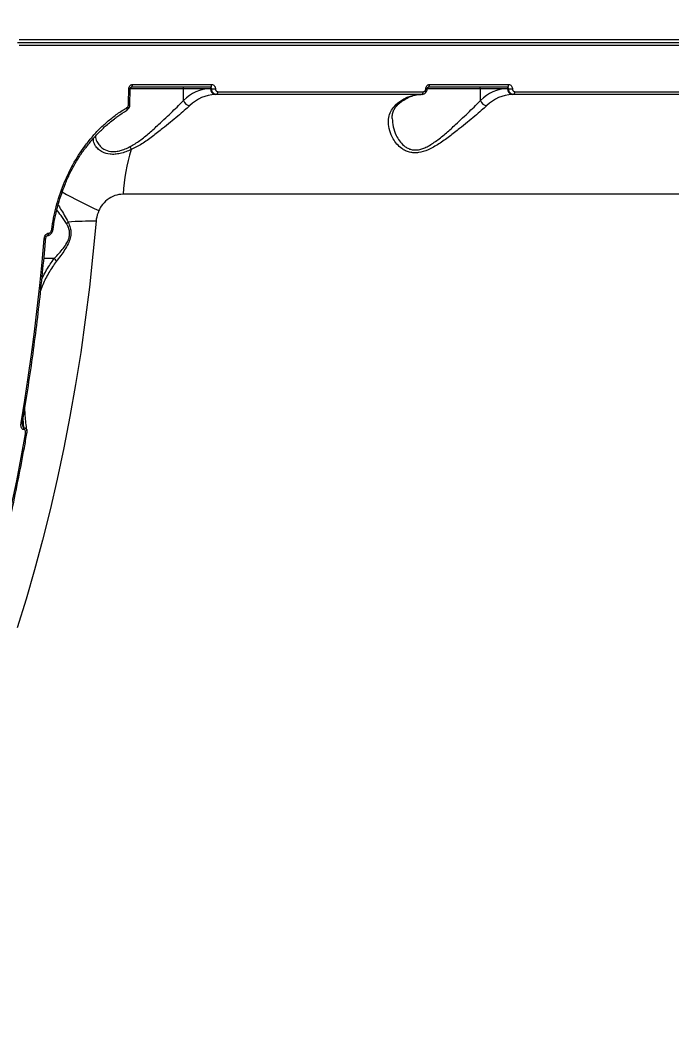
# Model space of a CAD drawing. Header units: millimetres. Extents: x -7735 to 7893, y -6545 to 6034.
# Drawn here: x 3934.3 to 4159.8, y -72.2 to 273.9 of the extents above; entities that cross this region are included whole.
import ezdxf

# ---------------------------------------------------------------- set-up
doc = ezdxf.new("R2010")
doc.units = ezdxf.units.MM
for name, color, linetype in [('DIKOM_ОБЪЕКТ', 7, 'Continuous'), ('DIKOM_РАЗМЕР_ЗОНА', 7, 'Continuous'), ('DIKOM_РАЗМЕР_ОБЪЕКТА', 7, 'Continuous')]:
    doc.layers.add(name, color=color, linetype=linetype)
doc.styles.add('style1', font='arial.ttf', dxfattribs={"width": 0.8})
doc.dimstyles.new('1-50', dxfattribs={"dimtxt": 300, "dimasz": 200, "dimexe": 100, "dimexo": 0, "dimgap": 100, "dimtad": 1, "dimtxsty": 'style1', "dimcen": 200, "dimclrd": 7, "dimclre": 7, "dimclrt": 7, "dimadec": 1, "dimazin": 2, "dimtfac": 1, "dimtmove": 0, "dimatfit": 2, "dimfxl": 0, "dimlwd": 25, "dimlwe": 18, "dimarcsym": 0})

# ---------------------------------------------------------------- blocks, each defined once
blk = doc.blocks.new('*D0')
at = {"layer": 'Defpoints', "color": 0, "transparency": 16777216}
for p in [(5893.22, 882.1), (-4595.74, 266.13), (5893.22, -5840.17)]:
    blk.add_point(p, dxfattribs=at)
at = {"layer": 'DIKOM_РАЗМЕР_ОБЪЕКТА', "color": 7, "lineweight": 18, "transparency": 16777216}
for p, q in [((5893.22, 882.1), (5893.22, -5940.17)), ((-4595.74, 266.13), (-4595.74, -5940.17))]:
    blk.add_line(p, q, dxfattribs=at)
at = {"layer": 'DIKOM_РАЗМЕР_ОБЪЕКТА', "color": 7, "lineweight": 25, "transparency": 16777216}
blk.add_line((-4395.74, -5840.17), (5693.22, -5840.17), dxfattribs=at)
at = {"layer": 'DIKOM_РАЗМЕР_ОБЪЕКТА', "color": 7, "transparency": 16777216}
for points in [[(-4395.74, -5806.84), (-4395.74, -5873.51), (-4595.74, -5840.17)], [(5693.22, -5806.84), (5693.22, -5873.51), (5893.22, -5840.17)]]:
    blk.add_solid(points, dxfattribs=at)
at = {"layer": 'DIKOM_РАЗМЕР_ОБЪЕКТА', "color": 7, "transparency": 16777216, "insert": (648.74, -5587), "char_height": 300, "attachment_point": 5, "style": 'style1'}
blk.add_mtext('10450', dxfattribs=at)
blk = doc.blocks.new('*D3')
at = {"layer": 'Defpoints', "color": 0, "transparency": 16777216}
for p in [(-6112.56, 266.13), (7893.22, 266.13), (7893.22, -6445.11)]:
    blk.add_point(p, dxfattribs=at)
at = {"layer": 'DIKOM_РАЗМЕР_ЗОНА', "color": 7, "lineweight": 18, "transparency": 16777216}
for p, q in [((-6112.56, 266.13), (-6112.56, -6545.11)), ((7893.22, 266.13), (7893.22, -6545.11))]:
    blk.add_line(p, q, dxfattribs=at)
at = {"layer": 'DIKOM_РАЗМЕР_ЗОНА', "color": 7, "lineweight": 25, "transparency": 16777216}
blk.add_line((-5912.56, -6445.11), (7693.22, -6445.11), dxfattribs=at)
at = {"layer": 'DIKOM_РАЗМЕР_ЗОНА', "color": 7, "transparency": 16777216}
for points in [[(-5912.56, -6411.77), (-5912.56, -6478.44), (-6112.56, -6445.11)], [(7693.22, -6411.77), (7693.22, -6478.44), (7893.22, -6445.11)]]:
    blk.add_solid(points, dxfattribs=at)
at = {"layer": 'DIKOM_РАЗМЕР_ЗОНА', "color": 7, "transparency": 16777216, "insert": (890.33, -6191.83), "char_height": 300, "attachment_point": 5, "style": 'style1'}
blk.add_mtext('13950', dxfattribs=at)

msp = doc.modelspace()

# ---------------------------------------------------------------- linework, layer by layer
at = {"layer": 'DIKOM_ОБЪЕКТ', "color": 7, "linetype": 'Continuous', "lineweight": 15}
for p, q in [((3934.029, 267.128), (4348.898, 267.128)), ((3933.514, 266.125), (4348.383, 266.125)), ((4348.898, 265.123), (3934.029, 265.123)), ((3972.371, 244.486), (3972.501, 250.106)), ((3991.017, 250.125), (3972.458, 250.125)), ((4000.244, 250.625), (3972.815, 250.625)), ((3973.33, 251.591), (4000.759, 251.591)), ((3991.017, 246.075), (3991.017, 250.125)), ((4000.285, 250.125), (3991.017, 250.125)), ((4000.645, 250.125), (4000.285, 250.125)), ((4093.876, 250.125), (4075.318, 250.125)), ((4103.105, 250.625), (4075.675, 250.625)), ((4076.19, 251.591), (4103.619, 251.591)), ((4093.876, 246.075), (4093.876, 250.125)), ((4103.145, 250.125), (4093.876, 250.125)), ((4103.505, 250.125), (4103.145, 250.125)), ((4002.339, 248.125), (4001.999, 248.125)), ((4073.484, 248.125), (4002.339, 248.125)), ((4002.853, 249.085), (4073.998, 249.085)), ((4105.199, 248.125), (4104.859, 248.125)), ((4176.344, 248.125), (4105.199, 248.125)), ((4105.713, 249.085), (4176.858, 249.085)), ((4270.03, 213.623), (3970.021, 213.623)), ((3945.785, 201.439), (3945.786, 201.434)), ((3943.711, 199.263), (3943.764, 199.263)), ((3944.198, 200.106), (3944.273, 200.106)), ((3946.202, 191.313), (3942.605, 191.313)), ((3935.69, 132.783), (3935.407, 135.889)), ((3935.231, 134.826), (3935.585, 132.783)), ((3935.585, 132.783), (3935.69, 132.783)), ((3935.69, 132.145), (3935.585, 132.145))]:
    msp.add_line(p, q, dxfattribs=at)
at = {"layer": 'DIKOM_ОБЪЕКТ', "color": 7, "linetype": 'Continuous', "lineweight": 15, "flags": 128}
for points in [[(3971.886, 244.461), (3971.904, 245.164), (3971.922, 245.867), (3971.939, 246.57), (3971.956, 247.273), (3971.971, 247.977), (3971.987, 248.68), (3972.002, 249.384), (3972.016, 250.087)], [(3972.815, 250.625), (3972.913, 250.644), (3973.008, 250.698), (3973.096, 250.787), (3973.173, 250.906), (3973.237, 251.052), (3973.286, 251.219), (3973.317, 251.401), (3973.33, 251.591)], [(4000.244, 250.625), (4000.343, 250.644), (4000.437, 250.698), (4000.525, 250.787), (4000.602, 250.906), (4000.666, 251.052), (4000.715, 251.219), (4000.746, 251.401), (4000.759, 251.591)], [(4075.675, 250.625), (4075.773, 250.644), (4075.868, 250.698), (4075.956, 250.787), (4076.033, 250.906), (4076.097, 251.052), (4076.146, 251.219), (4076.177, 251.401), (4076.19, 251.591)], [(4103.105, 250.625), (4103.203, 250.644), (4103.297, 250.698), (4103.385, 250.787), (4103.462, 250.906), (4103.527, 251.052), (4103.575, 251.219), (4103.606, 251.401), (4103.619, 251.591)], [(4002.339, 248.125), (4002.437, 248.144), (4002.531, 248.198), (4002.619, 248.285), (4002.696, 248.404), (4002.76, 248.549), (4002.809, 248.715), (4002.84, 248.896), (4002.853, 249.085)], [(4073.484, 248.125), (4073.582, 248.144), (4073.676, 248.198), (4073.763, 248.285), (4073.841, 248.404), (4073.904, 248.549), (4073.953, 248.715), (4073.985, 248.896), (4073.998, 249.085)], [(4105.199, 248.125), (4105.297, 248.144), (4105.391, 248.198), (4105.479, 248.285), (4105.556, 248.404), (4105.62, 248.549), (4105.669, 248.715), (4105.7, 248.896), (4105.713, 249.085)], [(3971.375, 242.753), (3971.421, 242.788), (3971.471, 242.864), (3971.5, 242.967), (3971.506, 243.094), (3971.49, 243.239), (3971.451, 243.399), (3971.391, 243.567)], [(3957.045, 229.712), (3957.064, 229.754), (3957.058, 229.82), (3957.022, 229.904), (3956.959, 230.002), (3956.871, 230.111), (3956.76, 230.228)], [(3960.678, 204.278), (3959.616, 192.81), (3958.375, 181.41), (3956.955, 170.09), (3955.358, 158.858), (3953.585, 147.727), (3951.638, 136.705), (3949.519, 125.804), (3947.23, 115.034), (3944.773, 104.404), (3942.15, 93.925), (3939.363, 83.605), (3936.416, 73.456), (3933.31, 63.486)], [(3934.706, 134.511), (3935.99, 142.322), (3937.196, 150.18), (3938.322, 158.082), (3939.368, 166.026), (3940.334, 174.007), (3941.22, 182.024), (3942.025, 190.072), (3942.749, 198.15)], [(3943.689, 199.263), (3943.828, 199.3), (3943.962, 199.414), (3944.074, 199.597), (3944.155, 199.834), (3944.198, 200.106)], [(3943.765, 199.263), (3943.902, 199.3), (3944.036, 199.414), (3944.149, 199.597), (3944.23, 199.834), (3944.273, 200.106)], [(3935.203, 134.657), (3935.201, 134.651), (3935.169, 134.603), (3935.1, 134.564), (3934.997, 134.535), (3934.864, 134.517), (3934.706, 134.511)], [(3922.075, 67.492), (3924.135, 75.131), (3926.114, 82.85), (3928.01, 90.646), (3929.824, 98.517), (3931.555, 106.458), (3933.201, 114.466), (3934.762, 122.538), (3936.237, 130.671)], [(3936.734, 130.821), (3936.729, 130.802), (3936.69, 130.757), (3936.619, 130.72), (3936.517, 130.693), (3936.388, 130.676), (3936.237, 130.671)]]:
    msp.add_lwpolyline(points, dxfattribs=at)
at = {"layer": 'DIKOM_ОБЪЕКТ', "color": 7, "linetype": 'Continuous', "lineweight": 15}
for centre, radius, start, end in [((3972.166, 252.53), 2.448, 266.49295, 277.87603), ((3990.549, 250.158), 0.469, 355.95851, 85.2587), ((4000.783, 236.357), 13.777, 92.07176, 135.14168), ((4002.154, 249.993), 1.874, 175.94601, 265.26249), ((4001.967, 272.982), 22.895, 266.68843, 270.12349), ((4075.025, 252.566), 2.484, 266.56077, 277.78498), ((4093.409, 250.159), 0.468, 355.88872, 85.26548), ((4103.644, 236.354), 13.78, 92.07546, 135.13689), ((4105.014, 249.993), 1.874, 175.94867, 265.2677), ((4104.827, 272.96), 22.873, 266.68688, 270.12392), ((3993.324, 246.637), 2.375, 193.70508, 266.34458), ((4002.473, 235.012), 13.122, 92.07173, 135.14042), ((4073.618, 235.012), 13.122, 92.07246, 135.14082), ((4096.184, 246.638), 2.375, 193.72174, 266.33416), ((4105.334, 235.012), 13.122, 92.071, 135.14001), ((3972.035, 246.278), 1.824, 265.29498, 280.60535), ((4064.353, 245.581), 1.313, 268.44936, 311.70159), ((4037.393, 209.162), 67.519, 162.88507, 176.21141), ((3966.75, 227.567), 6.287, 13.47088, 23.52933), ((3949.186, 216.175), 0.853, 41.28257, 74.59413), ((4035.248, 368.567), 176.713, 240.74343, 245.37941), ((3960.121, 75.806), 128.473, 89.75134, 94.07225), ((3945.51, 202.291), 0.901, 256.75214, 287.8288), ((3948.866, 205.721), 2.768, 304.5463, 320.34887), ((3942.895, 198.809), 0.674, 257.53994, 300.54213), ((3933.72, 132.464), 1.893, 350.28945, 9.71055), ((3933.824, 132.464), 1.893, 350.28945, 9.71055)]:
    msp.add_arc(centre, radius, start, end, dxfattribs=at)
for points, knots in [([(3972.016, 250.087), (3972.024, 250.198), (3972.045, 250.478), (3972.208, 250.9), (3972.506, 251.282), (3972.895, 251.541), (3973.185, 251.574), (3973.33, 251.591)], [0, 0, 0, 0, 0.1418383, 0.3567444, 0.5713376, 0.7856818, 1, 1, 1, 1]), ([(3972.505, 250.105), (3972.505, 250.136), (3972.505, 250.222), (3972.546, 250.36), (3972.614, 250.49), (3972.696, 250.578), (3972.775, 250.623), (3972.801, 250.627), (3972.817, 250.625), (3972.818, 250.625)], [0, 0, 0, 0, 0.0835377, 0.2335445, 0.3871971, 0.5495032, 0.7301943, 0.9907052, 1, 1, 1, 1]), ([(4000.645, 250.125), (4000.643, 250.182), (4000.641, 250.294), (4000.575, 250.444), (4000.472, 250.557), (4000.355, 250.617), (4000.276, 250.623), (4000.244, 250.625)], [0, 0, 0, 0, 0.2154896, 0.4307226, 0.6453095, 0.8595309, 1, 1, 1, 1]), ([(4002.339, 248.125), (4002.213, 248.135), (4001.895, 248.159), (4001.416, 248.398), (4000.985, 248.851), (4000.695, 249.45), (4000.662, 249.9), (4000.645, 250.125)], [0, 0, 0, 0, 0.1407418, 0.3554468, 0.5702793, 0.7851551, 1, 1, 1, 1]), ([(4000.759, 251.591), (4000.854, 251.583), (4001.092, 251.565), (4001.45, 251.385), (4001.771, 251.045), (4001.984, 250.594), (4002.006, 250.256), (4002.017, 250.087)], [0, 0, 0, 0, 0.1406114, 0.3551106, 0.5698819, 0.7848966, 1, 1, 1, 1]), ([(4002.017, 250.087), (4002.024, 249.974), (4002.038, 249.749), (4002.18, 249.448), (4002.393, 249.222), (4002.632, 249.102), (4002.791, 249.09), (4002.853, 249.085)], [0, 0, 0, 0, 0.21515881, 0.43021626, 0.64502077, 0.85952722, 1, 1, 1, 1]), ([(4073.517, 248.144), (4073.569, 248.14), (4073.84, 248.117), (4074.322, 248.303), (4074.869, 248.715), (4075.229, 249.327), (4075.39, 249.829), (4075.356, 250.091), (4075.354, 250.107)], [0, 0, 0, 0, 0.0531514, 0.2782192, 0.5038396, 0.7375587, 0.9841313, 1, 1, 1, 1]), ([(4073.998, 249.085), (4074.095, 249.096), (4074.288, 249.118), (4074.549, 249.291), (4074.748, 249.545), (4074.856, 249.827), (4074.87, 250.013), (4074.876, 250.087)], [0, 0, 0, 0, 0.2142154, 0.4286261, 0.643173, 0.8580781, 1, 1, 1, 1]), ([(4074.876, 250.087), (4074.884, 250.198), (4074.906, 250.478), (4075.068, 250.901), (4075.366, 251.282), (4075.755, 251.541), (4076.045, 251.574), (4076.19, 251.591)], [0, 0, 0, 0, 0.1418443, 0.3567071, 0.5713674, 0.7856041, 1, 1, 1, 1]), ([(4075.365, 250.105), (4075.365, 250.136), (4075.365, 250.222), (4075.406, 250.36), (4075.474, 250.49), (4075.555, 250.578), (4075.636, 250.623), (4075.659, 250.627), (4075.677, 250.625), (4075.678, 250.625)], [0, 0, 0, 0, 0.0835378, 0.2335719, 0.3872502, 0.5494652, 0.7301566, 0.9907737, 1, 1, 1, 1]), ([(4103.505, 250.125), (4103.504, 250.182), (4103.5, 250.294), (4103.435, 250.444), (4103.332, 250.557), (4103.215, 250.617), (4103.136, 250.623), (4103.105, 250.625)], [0, 0, 0, 0, 0.2155177, 0.4307192, 0.6455184, 0.8597689, 1, 1, 1, 1]), ([(4105.199, 248.125), (4105.073, 248.135), (4104.755, 248.159), (4104.276, 248.398), (4103.845, 248.851), (4103.555, 249.45), (4103.522, 249.9), (4103.505, 250.125)], [0, 0, 0, 0, 0.1406635, 0.3554562, 0.570298, 0.785142, 1, 1, 1, 1]), ([(4103.619, 251.591), (4103.713, 251.583), (4103.952, 251.565), (4104.31, 251.385), (4104.631, 251.045), (4104.844, 250.594), (4104.866, 250.256), (4104.876, 250.087)], [0, 0, 0, 0, 0.1406297, 0.3551719, 0.5699311, 0.7849338, 1, 1, 1, 1]), ([(4104.876, 250.087), (4104.884, 249.974), (4104.898, 249.749), (4105.041, 249.449), (4105.253, 249.222), (4105.492, 249.102), (4105.651, 249.09), (4105.713, 249.085)], [0, 0, 0, 0, 0.2151748, 0.430311, 0.6449863, 0.8594899, 1, 1, 1, 1]), ([(3972.514, 230.077), (3973.62, 230.741), (3975.945, 232.136), (3979.178, 234.85), (3982.153, 237.534), (3984.812, 240.023), (3987.134, 242.244), (3989.281, 244.317), (3990.438, 245.489), (3991.017, 246.075)], [0, 0, 0, 0, 0.1463764, 0.3075811, 0.4690087, 0.6020974, 0.7351115, 0.8676424, 1, 1, 1, 1]), ([(4063.246, 239.837), (4063.307, 238.879), (4063.431, 236.927), (4064.397, 234.284), (4065.67, 232.075), (4066.953, 230.626), (4068.306, 229.648), (4069.788, 228.995), (4071.228, 228.853), (4072.675, 229.045), (4073.864, 229.375), (4076, 230.319), (4078.773, 232.164), (4082.042, 234.837), (4085.013, 237.537), (4087.672, 240.022), (4089.994, 242.244), (4092.14, 244.317), (4093.298, 245.489), (4093.876, 246.075)], [0, 0, 0, 0, 0.0848996, 0.1730648, 0.2309169, 0.2886278, 0.323069, 0.3574249, 0.4073218, 0.4206155, 0.4522244, 0.4839089, 0.5607586, 0.643712, 0.7267771, 0.7952597, 0.8637009, 0.9318936, 1, 1, 1, 1]), ([(4065.23, 244.604), (4065.499, 244.843), (4066.285, 245.541), (4067.613, 246.479), (4069.211, 247.324), (4070.827, 247.878), (4072.139, 248.102), (4072.914, 248.12), (4073.144, 248.125)], [0, 0, 0, 0, 0.1033872, 0.3019178, 0.5017445, 0.7047449, 0.9124693, 1, 1, 1, 1]), ([(3956.76, 230.228), (3957.589, 231.301), (3959.247, 233.444), (3961.987, 236.362), (3964.921, 239.054), (3968.049, 241.499), (3970.277, 242.877), (3971.391, 243.567)], [0, 0, 0, 0, 0.1978356, 0.3954968, 0.5931656, 0.7965824, 1, 1, 1, 1]), ([(3967.027, 239.668), (3967.421, 239.978), (3968.784, 241.048), (3970.261, 242.04), (3971.366, 242.636), (3971.419, 242.665)], [0, 0, 0, 0, 0.2795454, 0.9653211, 1, 1, 1, 1]), ([(3971.37, 242.774), (3971.45, 242.816), (3971.731, 242.963), (3972.085, 243.415), (3972.348, 243.978), (3972.34, 244.354), (3972.336, 244.486)], [0, 0, 0, 0, 0.1326576, 0.4638323, 0.8123032, 1, 1, 1, 1]), ([(3971.391, 243.567), (3971.475, 243.627), (3971.642, 243.749), (3971.811, 244.039), (3971.877, 244.288), (3971.884, 244.431), (3971.886, 244.461)], [0, 0, 0, 0, 0.3057728, 0.6116559, 0.918008, 1, 1, 1, 1]), ([(3993.172, 244.268), (3992.554, 243.712), (3991.318, 242.601), (3988.986, 240.624), (3986.445, 238.503), (3983.518, 236.123), (3980.227, 233.557), (3976.626, 230.962), (3974.088, 229.66), (3972.864, 229.032)], [0, 0, 0, 0, 0.1316568, 0.2634874, 0.39514, 0.5268733, 0.688297, 0.8495393, 1, 1, 1, 1]), ([(4096.032, 244.268), (4095.414, 243.712), (4094.178, 242.601), (4091.846, 240.624), (4089.305, 238.502), (4086.377, 236.126), (4083.09, 233.545), (4079.453, 230.987), (4075.871, 228.952), (4072.913, 228), (4070.781, 227.882), (4069.235, 228.094), (4067.819, 228.617), (4066.295, 229.538), (4064.83, 230.917), (4063.349, 233.018), (4062.238, 235.571), (4061.792, 238.289), (4062.058, 240.697), (4062.843, 242.686), (4063.853, 243.769), (4064.317, 244.268)], [0, 0, 0, 0, 0.0554765, 0.1110241, 0.1664959, 0.2220055, 0.2900206, 0.3579651, 0.4226778, 0.4774037, 0.5052439, 0.5330953, 0.5627113, 0.5923745, 0.6404309, 0.6885795, 0.7603235, 0.8320602, 0.8909994, 0.9498651, 1, 1, 1, 1]), ([(4063.246, 239.837), (4063.242, 239.887), (4063.194, 240.463), (4063.373, 241.456), (4063.788, 242.733), (4064.402, 243.765), (4064.982, 244.341), (4065.242, 244.6)], [0, 0, 0, 0, 0.0260848, 0.298546, 0.5705113, 0.8074067, 1, 1, 1, 1]), ([(3957.125, 229.646), (3957.248, 229.818), (3958.112, 231.037), (3959.902, 233.122), (3962.499, 235.859), (3964.884, 238.052), (3966.445, 239.229), (3967.027, 239.668)], [0, 0, 0, 0, 0.0436, 0.30785373, 0.57392135, 0.84118927, 1, 1, 1, 1]), ([(3972.864, 229.032), (3972.232, 228.762), (3970.953, 228.217), (3969.056, 227.659), (3967.204, 227.366), (3965.04, 227.397), (3963.063, 227.998), (3961.475, 229.077), (3960.396, 230.358), (3959.768, 231.658), (3959.759, 232.57), (3959.756, 232.897)], [0, 0, 0, 0, 0.0889745, 0.1798846, 0.2691098, 0.3614022, 0.5230308, 0.642342, 0.7651035, 0.9157893, 1, 1, 1, 1]), ([(3960.473, 233.674), (3960.476, 233.531), (3960.496, 232.758), (3961.028, 231.577), (3962.019, 230.204), (3963.47, 229.054), (3965.265, 228.407), (3967.18, 228.341), (3968.309, 228.513), (3969.5, 228.806), (3970.753, 229.222), (3971.922, 229.789), (3972.514, 230.077)], [0, 0, 0, 0, 0.0378948, 0.203799, 0.3301, 0.4596347, 0.6271323, 0.7123367, 0.8006061, 0.8133107, 0.9053707, 1, 1, 1, 1]), ([(3949.413, 216.997), (3950.429, 219.319), (3952.485, 224.019), (3955.324, 228.142), (3956.76, 230.228)], [0, 0, 0, 0, 0.494167, 1, 1, 1, 1]), ([(3949.857, 216.726), (3950.1, 217.344), (3950.82, 219.175), (3952.257, 222.097), (3954.155, 225.465), (3955.778, 227.996), (3956.807, 229.35), (3957.069, 229.696)], [0, 0, 0, 0, 0.1318439, 0.3903377, 0.6500169, 0.9107031, 1, 1, 1, 1]), ([(3945.304, 201.415), (3945.741, 204.042), (3946.628, 209.362), (3948.477, 214.431), (3949.413, 216.997)], [0, 0, 0, 0, 0.493792, 1, 1, 1, 1]), ([(3945.817, 201.435), (3945.847, 201.699), (3946.026, 203.285), (3946.593, 206.179), (3947.537, 210.077), (3948.62, 213.61), (3949.481, 215.787), (3949.853, 216.728)], [0, 0, 0, 0, 0.0505472, 0.3034136, 0.5561144, 0.8082328, 1, 1, 1, 1]), ([(3970.021, 213.623), (3969.06, 213.526), (3967.156, 213.334), (3964.517, 211.818), (3962.654, 209.893), (3961.897, 208.439), (3961.627, 207.919)], [0, 0, 0, 0, 0.2885635, 0.5716311, 0.8470392, 1, 1, 1, 1]), ([(3950.436, 203.441), (3949.792, 204.422), (3948.634, 206.187), (3947.572, 207.531), (3947.101, 208.128)], [0, 0, 0, 0, 0.5560442, 1, 1, 1, 1]), ([(3947.526, 209.864), (3947.811, 209.415), (3948.46, 208.393), (3949.681, 206.432), (3950.556, 204.784), (3950.997, 203.955)], [0, 0, 0, 0, 0.2802007, 0.6375909, 1, 1, 1, 1]), ([(3961.627, 207.919), (3961.267, 206.939), (3960.869, 205.856), (3960.71, 204.614), (3960.689, 204.392), (3960.678, 204.278)], [0, 0, 0, 0, 0.8217625, 0.9078715, 1, 1, 1, 1]), ([(3943.764, 199.282), (3943.914, 199.287), (3944.248, 199.298), (3944.732, 199.546), (3945.194, 199.961), (3945.569, 200.572), (3945.749, 201.099), (3945.778, 201.403), (3945.781, 201.435)], [0, 0, 0, 0, 0.1401127, 0.3128241, 0.4978327, 0.7168555, 0.9707239, 1, 1, 1, 1]), ([(3944.273, 200.106), (3944.328, 200.111), (3944.469, 200.123), (3944.707, 200.248), (3944.973, 200.514), (3945.202, 200.92), (3945.269, 201.249), (3945.304, 201.415)], [0, 0, 0, 0, 0.1033905, 0.2624735, 0.461183, 0.7282321, 1, 1, 1, 1]), ([(3946.202, 191.313), (3946.761, 191.923), (3947.781, 193.038), (3949.291, 194.812), (3950.515, 196.561), (3951.326, 198.281), (3951.532, 199.492), (3951.533, 200.576), (3951.264, 201.926), (3950.741, 202.883), (3950.436, 203.441)], [0, 0, 0, 0, 0.1920691, 0.3511811, 0.5094914, 0.6344341, 0.7186499, 0.7420896, 0.8495972, 1, 1, 1, 1]), ([(3950.997, 203.955), (3951.272, 203.316), (3951.75, 202.204), (3952.039, 200.257), (3951.791, 198.286), (3950.975, 196.252), (3949.794, 194.279), (3948.369, 192.263), (3947.395, 190.995), (3946.87, 190.313)], [0, 0, 0, 0, 0.1507887, 0.2625448, 0.3758326, 0.5043727, 0.6581148, 0.8159967, 1, 1, 1, 1]), ([(3935.203, 134.657), (3935.525, 136.579), (3936.458, 142.152), (3937.884, 151.45), (3939.429, 162.572), (3940.814, 173.773), (3942.018, 184.846), (3942.792, 193.011), (3943.168, 197.414), (3943.238, 198.228)], [0, 0, 0, 0, 0.092524, 0.268311, 0.4441007, 0.6198882, 0.7956732, 0.962207, 1, 1, 1, 1]), ([(3942.749, 198.15), (3942.779, 198.355), (3942.843, 198.798), (3943.11, 199.39), (3943.467, 199.816), (3943.836, 200.061), (3944.077, 200.091), (3944.198, 200.106)], [0, 0, 0, 0, 0.2267483, 0.4919766, 0.6959215, 0.8476802, 1, 1, 1, 1]), ([(3943.24, 198.229), (3943.24, 198.241), (3943.246, 198.426), (3943.328, 198.724), (3943.481, 199.029), (3943.6, 199.177), (3943.671, 199.24), (3943.715, 199.265), (3943.715, 199.265), (3943.715, 199.265)], [0, 0, 0, 0, 0.0276507, 0.4258295, 0.6550029, 0.788345, 0.8759272, 0.942208, 1, 1, 1, 1]), ([(3941.935, 184.328), (3942.451, 185.385), (3943.671, 187.879), (3945.281, 190.056), (3946.21, 191.311)], [0, 0, 0, 0, 0.4234634, 1, 1, 1, 1]), ([(3946.21, 191.311), (3946.209, 191.311), (3946.208, 191.313), (3946.205, 191.313), (3946.203, 191.313), (3946.202, 191.313)], [0, 0, 0, 0, 0.2813234, 0.6808242, 1, 1, 1, 1]), ([(3946.21, 191.311), (3946.356, 191.15), (3946.62, 190.857), (3946.8, 190.51), (3946.859, 190.344), (3946.87, 190.313)], [0, 0, 0, 0, 0.499456, 0.9072549, 1, 1, 1, 1]), ([(3946.87, 190.313), (3946.001, 189.06), (3944.252, 186.54), (3942.546, 183.162), (3941.744, 181.056), (3941.512, 180.447)], [0, 0, 0, 0, 0.4127238, 0.8303923, 1, 1, 1, 1]), ([(3936.723, 131.855), (3936.605, 132.733), (3936.263, 135.274), (3936.103, 137.798), (3935.998, 139.45)], [0, 0, 0, 0, 0.345545, 1, 1, 1, 1]), ([(3935.585, 132.145), (3935.503, 132.154), (3935.318, 132.174), (3935.052, 132.362), (3934.815, 132.72), (3934.626, 133.392), (3934.63, 134.029), (3934.698, 134.458), (3934.706, 134.511)], [0, 0, 0, 0, 0.09277921, 0.20613599, 0.36924628, 0.57241718, 0.94715602, 1, 1, 1, 1]), ([(3935.188, 133.743), (3935.182, 133.772), (3935.145, 133.944), (3935.142, 134.265), (3935.195, 134.55), (3935.215, 134.658)], [0, 0, 0, 0, 0.11201, 0.665213, 1, 1, 1, 1]), ([(3935.186, 133.729), (3935.216, 133.573), (3935.268, 133.309), (3935.373, 133.001), (3935.47, 132.843), (3935.538, 132.793), (3935.568, 132.784), (3935.583, 132.784), (3935.585, 132.783)], [0, 0, 0, 0, 0.4395812, 0.7423785, 0.9022251, 0.9510801, 0.9923094, 1, 1, 1, 1]), ([(3935.69, 132.783), (3935.794, 132.774), (3936.022, 132.753), (3936.345, 132.61), (3936.608, 132.341), (3936.76, 132.071), (3936.75, 131.887), (3936.748, 131.857)], [0, 0, 0, 0, 0.1760608, 0.3839469, 0.6532954, 0.9438324, 1, 1, 1, 1]), ([(3936.237, 130.671), (3936.265, 130.947), (3936.305, 131.346), (3936.174, 131.793), (3936.029, 132.011), (3935.859, 132.127), (3935.742, 132.139), (3935.69, 132.145)], [0, 0, 0, 0, 0.4370763, 0.6288159, 0.7908362, 0.9060298, 1, 1, 1, 1]), ([(3936.722, 130.821), (3936.745, 130.93), (3936.813, 131.27), (3936.776, 131.608), (3936.751, 131.838)], [0, 0, 0, 0, 0.3218086, 1, 1, 1, 1]), ([(3922.585, 67.699), (3923.073, 69.484), (3924.49, 74.661), (3926.723, 83.341), (3929.236, 93.779), (3931.599, 104.349), (3933.81, 115.04), (3935.501, 123.881), (3936.44, 129.166), (3936.734, 130.82)], [0, 0, 0, 0, 0.0879825, 0.2551493, 0.4223171, 0.5894811, 0.7566429, 0.9238006, 1, 1, 1, 1])]:
    msp.add_open_spline(points, degree=3, knots=knots, dxfattribs=at)

# ---------------------------------------------------------------- dimensions: what is measured, and where the dimension line sits
at = {"layer": 'DIKOM_РАЗМЕР_ЗОНА'}
dim = msp.add_linear_dim(base=(7893.216, -6445.106), p1=(-6112.558, 266.125), p2=(7893.216, 266.125), text='13950', dimstyle='1-50', dxfattribs=at)
dim.commit()
dim.dimension.update_dxf_attribs({"geometry": '*D3', "text_midpoint": (890.329, -6445.106), "dimtype": 160})
at = {"layer": 'DIKOM_РАЗМЕР_ОБЪЕКТА'}
dim = msp.add_linear_dim(base=(5893.216, -5840.173), p1=(-4595.736, 266.125), p2=(5893.216, 882.098), text='10450', dimstyle='1-50', dxfattribs=at)
dim.commit()
dim.dimension.update_dxf_attribs({"geometry": '*D0', "text_midpoint": (648.74, -5840.173), "dimtype": 160})

doc.saveas('drawing.dxf')
